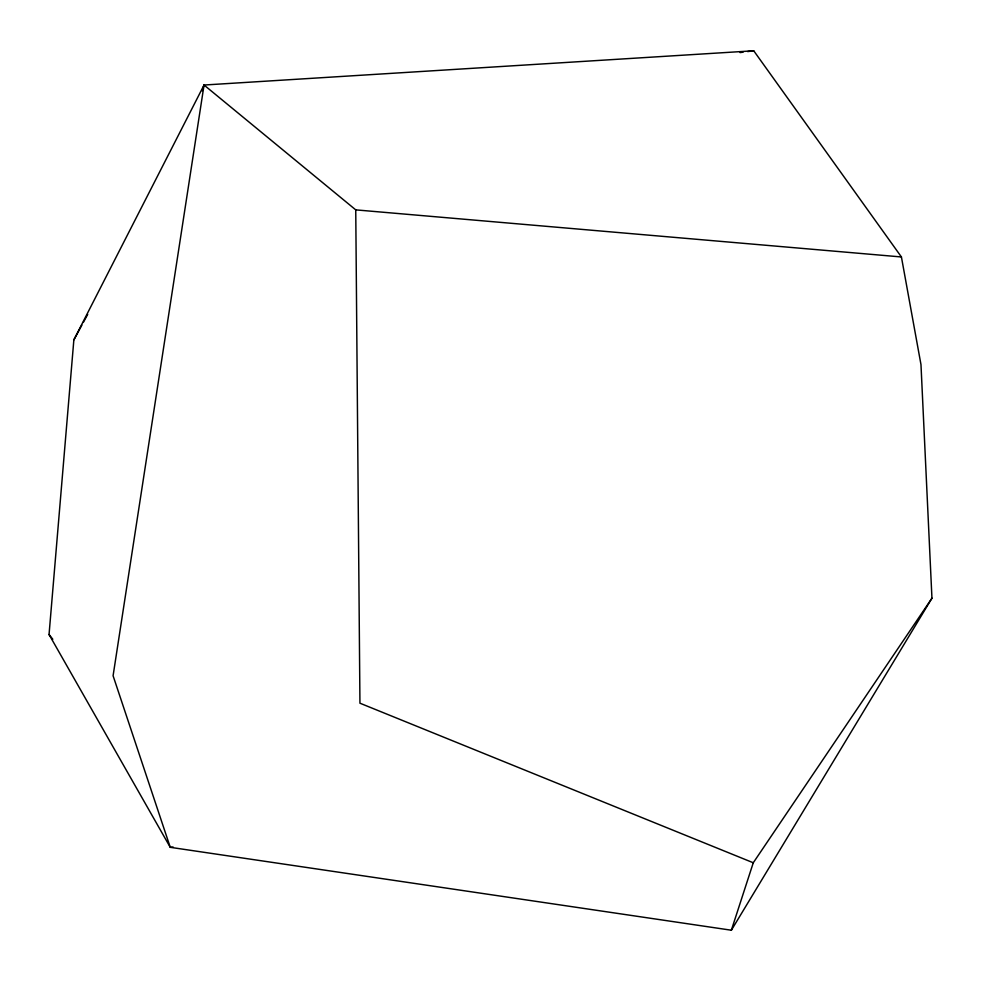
<?xml version="1.0" encoding="UTF-8"?>
<svg xmlns="http://www.w3.org/2000/svg" width="981" height="981" viewBox="0 0 981 981"><rect width="100%" height="100%" fill="white"/><g stroke="black" fill="none" stroke-linecap="round" stroke-linejoin="round"><path stroke-width="1.47" d="M49.05 634.511L73.857 339.88L204.048 85.028L753.727 50.779L901.416 256.961L920.975 364.564L931.95 598.189L731.36 930.221L170.253 847.314L49.05 634.511L52.815 639.269M901.416 256.961L355.747 209.873L204.048 85.028L113.085 675.762L170.253 847.314L173.122 847.02M731.36 930.221L753.273 862.765L931.95 598.189M202.098 90.767L204.048 85.028M73.857 339.88L81.877 325.116M83.324 322.43L87.701 314.386M740.066 52.582L743.108 52.177M747.657 51.576L753.727 50.779M753.273 862.765L359.941 703.193L355.747 209.873"/></g></svg>
